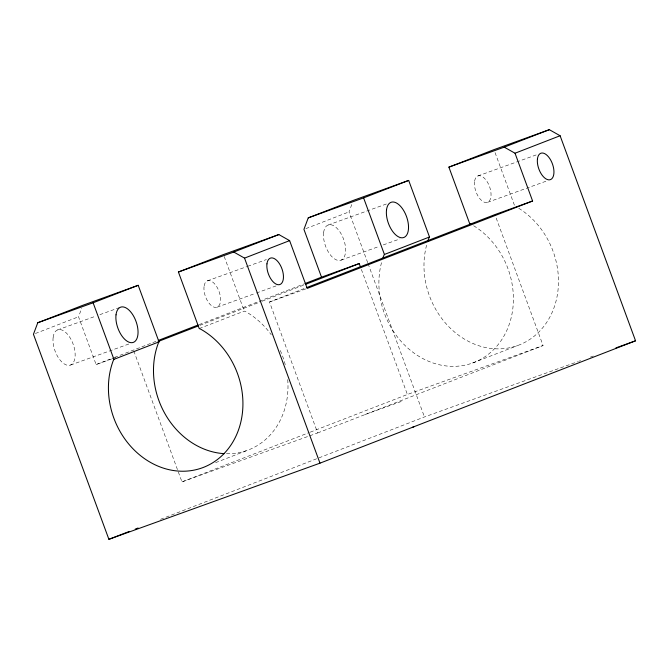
<?xml version="1.0" encoding="UTF-8"?>
<svg xmlns="http://www.w3.org/2000/svg" width="669" height="669" viewBox="0 0 669 669"><rect width="100%" height="100%" fill="white"/><g stroke="black" fill="none" stroke-linecap="round" stroke-linejoin="round"><path stroke-width="0.5" stroke-dasharray="3.35 2.51" d="M111.572 358.985L96.11 364.563L78.532 316.78L81.76 308.15M367.699 262.674L349.017 211.897L352.245 203.267M35.365 333.513L78.532 316.78M305.858 228.631L349.017 211.897M96.11 364.563L113.596 357.781M114.575 357.405L157.324 340.83M199.094 324.624L304.027 283.94M199.872 325.343L261.077 301.61M262.056 301.234L304.805 284.659M199.228 328.571L244.302 311.102L245.715 311.67A76.751 65.713 68.8 0 1 271.238 334.751M133.808 350.966L181.976 481.889L317.675 432.935L269.498 302.003L305.449 288.063M215.594 462.655L247.237 450.388M472.649 362.983L517.731 345.505M181.976 481.889L309.254 432.542M310.224 432.166L407.388 394.484L543.077 345.53L494.909 214.598M317.675 432.935L543.077 345.53M160.518 519.303L424.464 416.954L577.623 361.703M328.094 225.027L387.058 203.752M477.9 175.955L537.843 154.33M57.609 329.909L95.935 316.086M99.865 314.664L119.517 307.573M207.407 280.838L246.719 266.663M247.706 266.304L266.379 259.572M487.592 202.306L546.556 181.031M341.023 260.157L379.348 246.334M383.278 244.913L399.987 238.883M217.107 307.188L255.433 293.365M256.411 293.005L276.071 285.922M70.529 365.048L129.502 343.774M112.543 358.634L117.376 356.886M269.498 302.003L307.196 288.406M365.006 414.579L402.705 400.982M578.61 361.344L580.567 360.641M590.384 357.095L593.336 356.033M495.052 152.574L514.428 205.241M368.059 263.645L424.464 416.954M361.369 269.423L407.388 394.484M224.207 256.486L244.302 311.102M287.737 379.599A76.751 65.713 68.8 0 1 226.239 453.741M280.294 350.497A76.751 65.713 68.8 0 1 285.487 365.659M518.743 208.285A76.751 65.713 68.8 0 1 553.564 308.936A76.751 65.713 68.8 0 1 468.267 341.274A76.751 65.713 68.8 0 1 427.215 242.981M473.66 225.762A76.751 65.713 68.8 0 1 508.482 326.422A76.751 65.713 68.8 0 1 423.184 358.751A76.751 65.713 68.8 0 1 382.133 260.458M204.045 286.558A14.041 7.25 70.2 0 0 215.192 307.422A14.041 7.25 70.2 0 0 217.534 288.071A14.041 7.25 70.2 0 0 204.045 286.558M53.127 337.527A18.715 9.667 70.2 0 0 67.979 365.349A18.715 9.667 70.2 0 0 71.106 339.551A18.715 9.667 70.2 0 0 53.127 337.527M474.538 181.667A14.041 7.25 70.2 0 0 485.677 202.54A14.041 7.25 70.2 0 0 488.019 183.189A14.041 7.25 70.2 0 0 474.538 181.667M323.612 232.645A18.715 9.667 70.2 0 0 338.464 260.467A18.715 9.667 70.2 0 0 341.591 234.668A18.715 9.667 70.2 0 0 323.612 232.645"/><path stroke-width="1" d="M224.165 453.657A76.751 65.713 68.8 0 1 158.294 343.205L159.005 341.867L138.199 285.303L82.839 305.273L37.757 322.759L33.45 334.257L108.896 539.323L319.983 463.165L635.55 340.805L560.104 135.74L549.333 129.677L493.973 149.647L448.891 167.133L469.705 223.697L471.118 224.266M427.809 241.091A76.751 65.713 68.8 0 1 428.779 238.323L429.498 236.985L408.684 180.421L353.324 200.391L308.242 217.877L303.935 229.375L321.513 277.158L304.997 283.564M159.005 341.867L113.939 359.345L113.228 360.683A76.751 65.713 68.8 0 0 150.701 462.538A76.751 65.713 68.8 0 0 238.122 430.995A76.751 65.713 68.8 0 0 200.65 329.14L199.228 328.571L178.406 272.015L223.488 254.538L278.848 234.56L289.618 240.623L307.196 288.406L532.599 201.001L515.021 153.226L504.25 147.155L448.891 167.133M429.498 236.985L384.416 254.463L383.697 255.801A76.751 65.713 68.8 0 0 382.727 258.569M37.757 322.759L93.116 302.789L138.199 285.303M308.242 217.877L363.602 197.899L408.684 180.421M178.406 272.015L233.765 252.046L278.848 234.56M504.25 147.155L549.333 129.677M233.765 252.046L244.536 258.109L289.618 240.623M515.021 153.226L560.104 135.74M158.294 340.446L198.124 325M158.093 341.541L197.932 326.096M305.775 284.275L359.211 263.561L360.65 267.466M306.419 287.687L494.909 214.598L532.599 201.001M108.896 539.323L129.351 531.395M135.197 529.129L138.115 527.992M321.513 277.158L359.211 263.561M615.915 347.888L635.55 340.805M412.397 427.332L413.927 426.78M363.602 197.899L384.416 254.463M244.536 258.109L319.983 463.165M93.116 302.789L113.939 359.345M116.021 314.84A18.715 9.667 70.2 0 0 130.873 342.662A18.715 9.667 70.2 0 0 134.001 316.863A18.715 9.667 70.2 0 0 116.021 314.84M266.948 263.862A14.041 7.25 70.2 0 0 278.087 284.726A14.041 7.25 70.2 0 0 280.428 265.384A14.041 7.25 70.2 0 0 266.948 263.862M537.433 158.979A14.041 7.25 70.2 0 0 548.572 179.844A14.041 7.25 70.2 0 0 550.922 160.501A14.041 7.25 70.2 0 0 537.433 158.979M386.506 209.949A18.715 9.667 70.2 0 0 401.367 237.771A18.715 9.667 70.2 0 0 404.486 211.981A18.715 9.667 70.2 0 0 386.506 209.949"/></g></svg>
